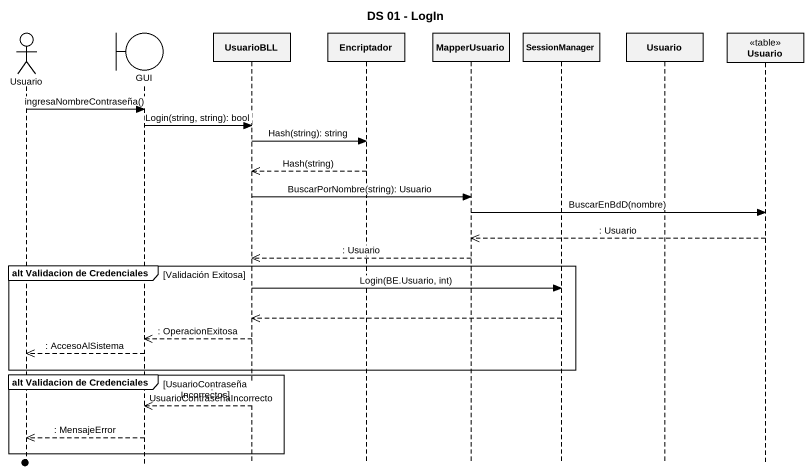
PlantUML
@startuml
title DS 01 - LogIn
hide footbox
actor Usuario
boundary GUI
participant UsuarioBLL
participant Encriptador
participant MapperUsuario
participant SessionManager
participant "Usuario" as Usuario_2
participant "Usuario" as Usuario_3 <<table>>

Usuario -> GUI : ingresaNombreContraseña()
GUI -> UsuarioBLL : Login(string, string): bool
UsuarioBLL -> Encriptador : Hash(string): string
Encriptador -->> UsuarioBLL : Hash(string)
UsuarioBLL -> MapperUsuario : BuscarPorNombre(string): Usuario
MapperUsuario -> Usuario_3 : BuscarEnBdD(nombre)
Usuario_3 -->> MapperUsuario : : Usuario
MapperUsuario -->> UsuarioBLL : : Usuario
group alt Validacion de Credenciales [Validación Exitosa]
  UsuarioBLL -> SessionManager : Login(BE.Usuario, int)
  SessionManager -->> UsuarioBLL
  UsuarioBLL -->> GUI : : OperacionExitosa
  GUI -->> Usuario : : AccesoAlSistema
end
group alt Validacion de Credenciales [UsuarioContraseñaIncorrectos]
  UsuarioBLL -->> GUI : : UsuarioContraseñaIncorrecto
  GUI -->> Usuario : : MensajeError
end
@enduml
